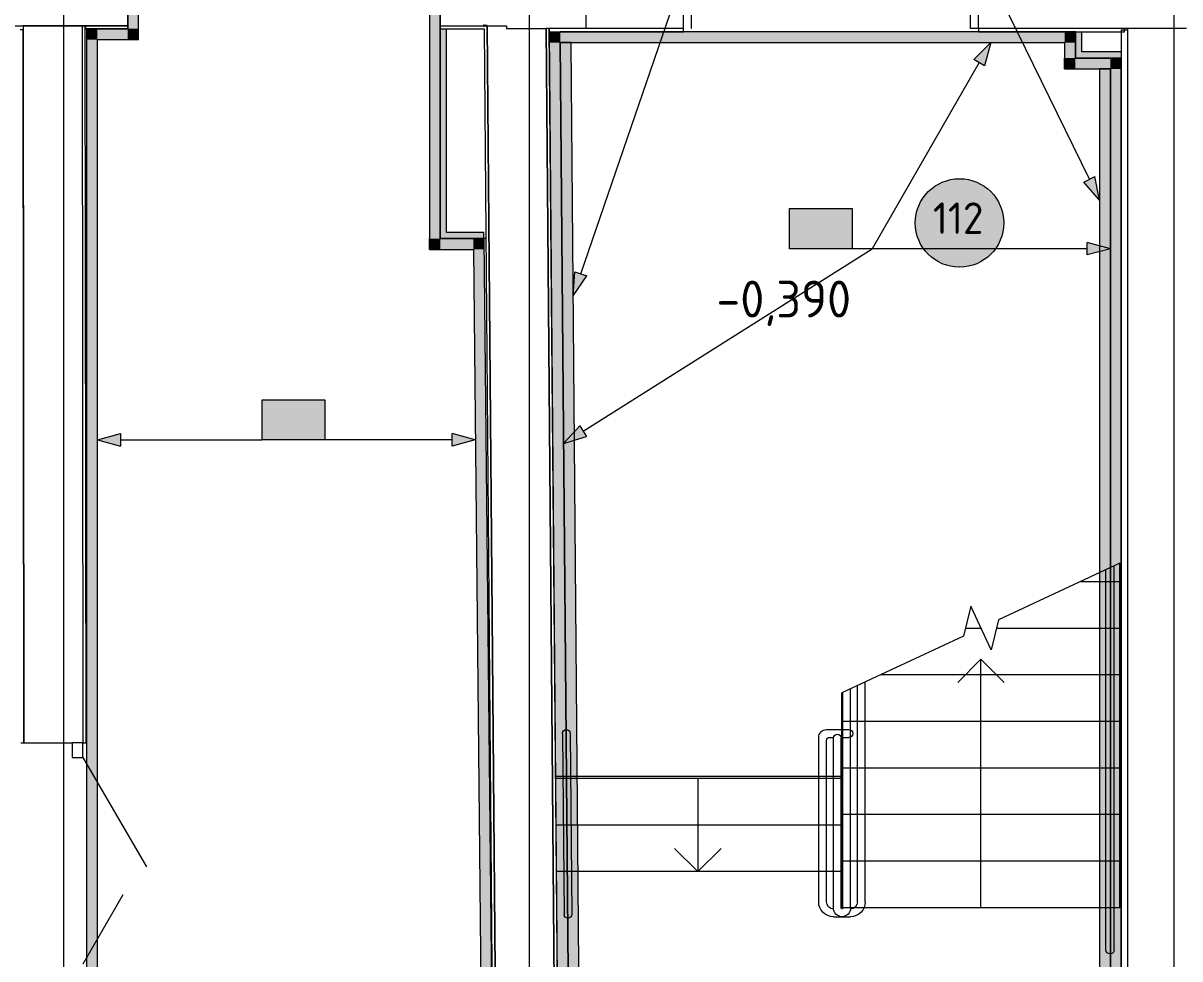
# Model space of a CAD drawing. Header units: millimetres. Extents: x -546 to 1681, y -650 to 1730.
# Drawn here: x 301.1 to 375.6, y 429 to 489.3 of the extents above; entities that cross this region are included whole.
import ezdxf

# ---------------------------------------------------------------- set-up
doc = ezdxf.new("R2010")
doc.units = ezdxf.units.MM

msp = doc.modelspace()

# ---------------------------------------------------------------- hatches: boundary and pattern name
at = {"true_color": 0xf1d696}
h = msp.add_hatch(color=41, dxfattribs=at)
h.dxf.hatch_style = 2
h.paths.add_polyline_path([(308.495, 488.936), (307.795, 488.936), (307.795, 494.436), (308.495, 494.436)])
h = msp.add_hatch(color=41, dxfattribs=at)
h.dxf.hatch_style = 2
h.paths.add_polyline_path([(327.219, 494.436), (327.92, 494.436), (327.92, 488.936), (327.219, 488.936)])
h = msp.add_hatch(color=41, dxfattribs=at)
h.dxf.hatch_style = 2
h.paths.add_polyline_path([(305.84, 488.236), (305.14, 488.236), (305.14, 488.936)])
h = msp.add_hatch(color=41, dxfattribs=at)
h.dxf.hatch_style = 2
h.paths.add_polyline_path([(305.84, 488.936), (305.84, 488.236), (305.14, 488.936)])
h = msp.add_hatch(color=41, dxfattribs=at)
h.dxf.hatch_style = 2
h.paths.add_polyline_path([(305.84, 488.236), (305.84, 488.936), (307.795, 488.936), (307.795, 488.236)])
h = msp.add_hatch(color=41, dxfattribs=at)
h.dxf.hatch_style = 2
h.paths.add_polyline_path([(308.495, 488.936), (308.495, 488.236), (307.795, 488.936)])
h = msp.add_hatch(color=41, dxfattribs=at)
h.dxf.hatch_style = 2
h.paths.add_polyline_path([(307.795, 488.936), (308.495, 488.236), (307.795, 488.236)])
h = msp.add_hatch(color=41, dxfattribs=at)
h.dxf.hatch_style = 2
h.paths.add_polyline_path([(327.92, 475.415), (327.219, 475.415), (327.219, 488.936), (327.92, 488.936)])
h = msp.add_hatch(color=7)
h.dxf.hatch_style = 2
h.paths.add_polyline_path([(327.92, 475.415), (327.92, 488.916), (328.32, 488.916), (328.32, 475.415)])
h = msp.add_hatch(color=7)
h.dxf.hatch_style = 2
h.paths.add_polyline_path([(330.831, 489.138), (330.804, 489.201), (330.741, 489.228), (330.677, 489.201), (330.651, 489.138), (330.677, 489.072), (330.741, 489.046), (330.804, 489.072)])
h = msp.add_hatch(color=41, dxfattribs=at)
h.dxf.hatch_style = 2
h.paths.add_polyline_path([(334.943, 488.748), (335.643, 488.748), (335.649, 488.048)])
h = msp.add_hatch(color=41, dxfattribs=at)
h.dxf.hatch_style = 2
h.paths.add_polyline_path([(335.649, 488.048), (334.949, 488.048), (334.943, 488.748)])
h = msp.add_hatch(color=41, dxfattribs=at)
h.dxf.hatch_style = 2
h.paths.add_polyline_path([(335.649, 488.048), (335.643, 488.748), (368.127, 488.748), (368.127, 488.048)])
h = msp.add_hatch(color=41, dxfattribs=at)
h.dxf.hatch_style = 2
h.paths.add_polyline_path([(368.127, 488.048), (368.127, 488.748), (368.827, 488.748)])
h = msp.add_hatch(color=41, dxfattribs=at)
h.dxf.hatch_style = 2
h.paths.add_polyline_path([(368.127, 488.048), (368.827, 488.748), (368.827, 488.048)])
h = msp.add_hatch(color=7)
h.dxf.hatch_style = 2
h.paths.add_polyline_path([(369.227, 487.453), (368.827, 487.453), (368.827, 488.748), (369.227, 488.748)])
h = msp.add_hatch(color=41, dxfattribs=at)
h.dxf.hatch_style = 2
h.paths.add_polyline_path([(305.84, 416.459), (305.14, 416.459), (305.14, 488.236), (305.84, 488.236)])
h = msp.add_hatch(color=41, dxfattribs=at)
h.dxf.hatch_style = 2
h.paths.add_polyline_path([(336.26, 415.662), (335.56, 415.659), (334.949, 488.048), (335.649, 488.048)])
at = {"true_color": 0x3dad99}
h = msp.add_hatch(color=135, dxfattribs=at)
h.dxf.hatch_style = 2
h.paths.add_polyline_path([(335.649, 488.048), (336.349, 488.048), (336.96, 415.665), (336.26, 415.662)])
at = {"true_color": 0x0077b0}
h = msp.add_hatch(color=144, dxfattribs=at)
h.dxf.hatch_style = 2
h.paths.add_polyline_path([(363.37, 488.048), (362.973, 486.554), (362.279, 486.952)])
at = {"true_color": 0xf1d696}
h = msp.add_hatch(color=41, dxfattribs=at)
h.dxf.hatch_style = 2
h.paths.add_polyline_path([(368.127, 488.048), (368.827, 488.048), (368.827, 487.053), (368.127, 487.053)])
h = msp.add_hatch(color=7)
h.dxf.hatch_style = 2
h.paths.add_polyline_path([(368.827, 487.453), (371.777, 487.453), (371.777, 487.053), (368.827, 487.053)])
h = msp.add_hatch(color=41, dxfattribs=at)
h.dxf.hatch_style = 2
h.paths.add_polyline_path([(368.827, 487.053), (368.127, 486.353), (368.127, 487.053)])
h = msp.add_hatch(color=41, dxfattribs=at)
h.dxf.hatch_style = 2
h.paths.add_polyline_path([(368.827, 487.053), (368.827, 486.353), (368.127, 486.353)])
h = msp.add_hatch(color=41, dxfattribs=at)
h.dxf.hatch_style = 2
h.paths.add_polyline_path([(368.827, 486.353), (368.827, 487.053), (371.077, 487.053), (371.077, 486.353)])
h = msp.add_hatch(color=41, dxfattribs=at)
h.dxf.hatch_style = 2
h.paths.add_polyline_path([(371.077, 486.353), (371.077, 487.053), (371.777, 487.053)])
h = msp.add_hatch(color=41, dxfattribs=at)
h.dxf.hatch_style = 2
h.paths.add_polyline_path([(371.077, 486.353), (371.777, 487.053), (371.777, 486.353)])
at = {"true_color": 0x3dad99}
h = msp.add_hatch(color=135, dxfattribs=at)
h.dxf.hatch_style = 2
h.paths.add_polyline_path([(371.077, 415.69), (370.377, 415.69), (370.377, 486.353), (371.077, 486.353)])
at = {"true_color": 0xf1d696}
h = msp.add_hatch(color=41, dxfattribs=at)
h.dxf.hatch_style = 2
h.paths.add_polyline_path([(371.077, 486.353), (371.777, 486.353), (371.777, 415.69), (371.077, 415.69)])
at = {"true_color": 0xffffff}
h = msp.add_hatch(color=7, dxfattribs=at)
edge = h.paths.add_edge_path()
edge.add_arc((361.36, 476.425), 2.852, 0, 360)
at = {"true_color": 0x0077b0}
h = msp.add_hatch(color=144, dxfattribs=at)
h.dxf.hatch_style = 2
h.paths.add_polyline_path([(370.377, 477.895), (369.362, 479.061), (370.081, 479.412)])
at = {"true_color": 0xffffff}
h = msp.add_hatch(color=7, dxfattribs=at)
h.dxf.hatch_style = 2
h.paths.add_polyline_path([(350.412, 477.351), (354.452, 477.351), (354.452, 474.762), (350.412, 474.762)])
h = msp.add_hatch(color=7, dxfattribs=at)
h.dxf.hatch_style = 2
h.paths.add_polyline_path([(350.412, 477.351), (354.452, 477.351), (354.452, 474.762), (350.412, 474.762)])
h = msp.add_hatch(color=7, dxfattribs=at)
h.dxf.hatch_style = 2
h.paths.add_polyline_path([(350.412, 477.351), (354.452, 477.351), (354.452, 474.762), (350.412, 474.762)])
at = {"true_color": 0x0077b0}
h = msp.add_hatch(color=144, dxfattribs=at)
h.paths.add_polyline_path([(351.622, 475.954), (351.622, 476.761), (351.593, 476.917), (351.504, 477.048), (351.375, 477.135), (351.219, 477.164), (351.062, 477.135), (350.931, 477.048), (350.844, 476.917), (350.815, 476.761), (350.815, 475.954), (350.844, 475.797), (350.931, 475.669), (351.062, 475.58), (351.219, 475.55), (351.375, 475.58), (351.504, 475.669), (351.593, 475.797)])
h.paths.add_polyline_path([(351.823, 475.954), (351.812, 475.833), (351.778, 475.721), (351.723, 475.618), (351.645, 475.524), (351.553, 475.447), (351.451, 475.393), (351.339, 475.36), (351.219, 475.35), (351.097, 475.36), (350.985, 475.393), (350.883, 475.447), (350.79, 475.524), (350.712, 475.618), (350.657, 475.721), (350.623, 475.833), (350.612, 475.954), (350.612, 476.761), (350.623, 476.882), (350.657, 476.994), (350.712, 477.096), (350.79, 477.19), (350.883, 477.267), (350.985, 477.323), (351.097, 477.356), (351.219, 477.368), (351.339, 477.357), (351.451, 477.323), (351.554, 477.269), (351.648, 477.192), (351.724, 477.099), (351.779, 476.996), (351.812, 476.883), (351.823, 476.761)])
h = msp.add_hatch(color=144, dxfattribs=at)
h.paths.add_polyline_path([(351.622, 475.954), (351.622, 476.761), (351.593, 476.917), (351.504, 477.048), (351.375, 477.135), (351.219, 477.164), (351.062, 477.135), (350.931, 477.048), (350.844, 476.917), (350.815, 476.761), (350.815, 475.954), (350.844, 475.797), (350.931, 475.669), (351.062, 475.58), (351.219, 475.55), (351.375, 475.58), (351.504, 475.669), (351.593, 475.797)])
h.paths.add_polyline_path([(351.823, 475.954), (351.812, 475.833), (351.778, 475.721), (351.723, 475.618), (351.645, 475.524), (351.553, 475.447), (351.451, 475.393), (351.339, 475.36), (351.219, 475.35), (351.097, 475.36), (350.985, 475.393), (350.883, 475.447), (350.79, 475.524), (350.712, 475.618), (350.657, 475.721), (350.623, 475.833), (350.612, 475.954), (350.612, 476.761), (350.623, 476.882), (350.657, 476.994), (350.712, 477.096), (350.79, 477.19), (350.883, 477.267), (350.985, 477.323), (351.097, 477.356), (351.219, 477.368), (351.339, 477.357), (351.451, 477.323), (351.554, 477.269), (351.648, 477.192), (351.724, 477.099), (351.779, 476.996), (351.812, 476.883), (351.823, 476.761)])
h = msp.add_hatch(color=144, dxfattribs=at)
h.paths.add_polyline_path([(351.622, 475.954), (351.622, 476.761), (351.593, 476.917), (351.504, 477.048), (351.375, 477.135), (351.219, 477.164), (351.062, 477.135), (350.931, 477.048), (350.844, 476.917), (350.815, 476.761), (350.815, 475.954), (350.844, 475.797), (350.931, 475.669), (351.062, 475.58), (351.219, 475.55), (351.375, 475.58), (351.504, 475.669), (351.593, 475.797)])
h.paths.add_polyline_path([(351.823, 475.954), (351.812, 475.833), (351.778, 475.721), (351.723, 475.618), (351.645, 475.524), (351.553, 475.447), (351.451, 475.393), (351.339, 475.36), (351.219, 475.35), (351.097, 475.36), (350.985, 475.393), (350.883, 475.447), (350.79, 475.524), (350.712, 475.618), (350.657, 475.721), (350.623, 475.833), (350.612, 475.954), (350.612, 476.761), (350.623, 476.882), (350.657, 476.994), (350.712, 477.096), (350.79, 477.19), (350.883, 477.267), (350.985, 477.323), (351.097, 477.356), (351.219, 477.368), (351.339, 477.357), (351.451, 477.323), (351.554, 477.269), (351.648, 477.192), (351.724, 477.099), (351.779, 476.996), (351.812, 476.883), (351.823, 476.761)])
h = msp.add_hatch(color=144, dxfattribs=at)
h.dxf.hatch_style = 2
h.paths.add_polyline_path([(354.045, 477.023), (353.814, 476.792), (353.743, 476.761), (353.667, 476.786), (353.642, 476.862), (353.67, 476.933), (354.065, 477.328), (354.106, 477.357), (354.147, 477.368), (354.223, 477.342), (354.248, 477.266), (354.248, 475.448), (354.223, 475.374), (354.147, 475.35), (354.071, 475.374), (354.045, 475.448)])
h = msp.add_hatch(color=144, dxfattribs=at)
h.dxf.hatch_style = 2
h.paths.add_polyline_path([(354.045, 477.023), (353.814, 476.792), (353.743, 476.761), (353.667, 476.786), (353.642, 476.862), (353.67, 476.933), (354.065, 477.328), (354.106, 477.357), (354.147, 477.368), (354.223, 477.342), (354.248, 477.266), (354.248, 475.448), (354.223, 475.374), (354.147, 475.35), (354.071, 475.374), (354.045, 475.448)])
h = msp.add_hatch(color=144, dxfattribs=at)
h.dxf.hatch_style = 2
h.paths.add_polyline_path([(354.045, 477.023), (353.814, 476.792), (353.743, 476.761), (353.667, 476.786), (353.642, 476.862), (353.67, 476.933), (354.065, 477.328), (354.106, 477.357), (354.147, 477.368), (354.223, 477.342), (354.248, 477.266), (354.248, 475.448), (354.223, 475.374), (354.147, 475.35), (354.071, 475.374), (354.045, 475.448)])
h = msp.add_hatch(color=144, dxfattribs=at)
h.dxf.hatch_style = 2
h.paths.add_polyline_path([(353.136, 475.852), (352.329, 475.852), (352.253, 475.877), (352.227, 475.954), (352.253, 476.03), (352.329, 476.055), (353.136, 476.055), (353.212, 476.03), (353.237, 475.954), (353.212, 475.877)])
h = msp.add_hatch(color=144, dxfattribs=at)
h.dxf.hatch_style = 2
h.paths.add_polyline_path([(353.136, 475.852), (352.329, 475.852), (352.253, 475.877), (352.227, 475.954), (352.253, 476.03), (352.329, 476.055), (353.136, 476.055), (353.212, 476.03), (353.237, 475.954), (353.212, 475.877)])
h = msp.add_hatch(color=144, dxfattribs=at)
h.dxf.hatch_style = 2
h.paths.add_polyline_path([(353.136, 475.852), (352.329, 475.852), (352.253, 475.877), (352.227, 475.954), (352.253, 476.03), (352.329, 476.055), (353.136, 476.055), (353.212, 476.03), (353.237, 475.954), (353.212, 475.877)])
at = {"true_color": 0xf1d696}
h = msp.add_hatch(color=41, dxfattribs=at)
h.dxf.hatch_style = 2
h.paths.add_polyline_path([(327.92, 475.415), (327.219, 474.715), (327.219, 475.415)])
h = msp.add_hatch(color=41, dxfattribs=at)
h.dxf.hatch_style = 2
h.paths.add_polyline_path([(327.92, 475.415), (327.92, 474.715), (327.219, 474.715)])
h = msp.add_hatch(color=41, dxfattribs=at)
h.dxf.hatch_style = 2
h.paths.add_polyline_path([(327.92, 474.715), (327.92, 475.415), (330.043, 475.415), (330.05, 474.715)])
h = msp.add_hatch(color=7)
h.dxf.hatch_style = 2
h.paths.add_polyline_path([(328.32, 475.415), (328.32, 475.815), (330.725, 475.815), (330.725, 475.415)])
h = msp.add_hatch(color=41, dxfattribs=at)
h.dxf.hatch_style = 2
h.paths.add_polyline_path([(330.743, 475.415), (330.05, 474.715), (330.043, 475.415)])
h = msp.add_hatch(color=41, dxfattribs=at)
h.dxf.hatch_style = 2
h.paths.add_polyline_path([(330.05, 474.715), (330.736, 475.408), (330.75, 474.715)])
h = msp.add_hatch(color=41, dxfattribs=at)
h.dxf.hatch_style = 2
h.paths.add_polyline_path([(330.05, 474.715), (330.75, 474.715), (331.35, 416.459), (330.65, 416.459)])
at = {"true_color": 0x0077b0}
h = msp.add_hatch(color=144, dxfattribs=at)
h.dxf.hatch_style = 2
h.paths.add_polyline_path([(371.077, 474.762), (369.584, 474.362), (369.584, 475.162)])
h = msp.add_hatch(color=144, dxfattribs=at)
h.dxf.hatch_style = 2
h.paths.add_polyline_path([(336.487, 471.728), (336.592, 473.27), (337.349, 473.011)])
at = {"true_color": 0xffffff}
h = msp.add_hatch(color=7, dxfattribs=at)
h.dxf.hatch_style = 2
h.paths.add_polyline_path([(316.453, 465.036), (320.493, 465.036), (320.493, 462.448), (316.453, 462.448)])
h = msp.add_hatch(color=7, dxfattribs=at)
h.dxf.hatch_style = 2
h.paths.add_polyline_path([(316.453, 465.036), (320.493, 465.036), (320.493, 462.448), (316.453, 462.448)])
at = {"true_color": 0x0077b0}
h = msp.add_hatch(color=144, dxfattribs=at)
h.paths.add_polyline_path([(317.664, 463.642), (317.664, 464.449), (317.635, 464.605), (317.546, 464.737), (317.417, 464.823), (317.261, 464.852), (317.104, 464.823), (316.973, 464.737), (316.886, 464.605), (316.857, 464.449), (316.857, 463.642), (316.886, 463.485), (316.973, 463.357), (317.104, 463.268), (317.261, 463.238), (317.417, 463.268), (317.546, 463.357), (317.635, 463.485)])
h.paths.add_polyline_path([(317.865, 463.642), (317.854, 463.521), (317.821, 463.409), (317.765, 463.306), (317.687, 463.212), (317.595, 463.135), (317.493, 463.081), (317.382, 463.048), (317.261, 463.038), (317.139, 463.048), (317.028, 463.081), (316.925, 463.135), (316.832, 463.212), (316.754, 463.306), (316.699, 463.409), (316.666, 463.521), (316.655, 463.642), (316.655, 464.449), (316.666, 464.57), (316.699, 464.682), (316.754, 464.784), (316.832, 464.878), (316.925, 464.955), (317.028, 465.011), (317.139, 465.045), (317.261, 465.056), (317.382, 465.045), (317.494, 465.011), (317.597, 464.957), (317.69, 464.88), (317.766, 464.787), (317.821, 464.684), (317.854, 464.571), (317.865, 464.449)])
h = msp.add_hatch(color=144, dxfattribs=at)
h.paths.add_polyline_path([(317.664, 463.642), (317.664, 464.449), (317.635, 464.605), (317.546, 464.737), (317.417, 464.823), (317.261, 464.852), (317.104, 464.823), (316.973, 464.737), (316.886, 464.605), (316.857, 464.449), (316.857, 463.642), (316.886, 463.485), (316.973, 463.357), (317.104, 463.268), (317.261, 463.238), (317.417, 463.268), (317.546, 463.357), (317.635, 463.485)])
h.paths.add_polyline_path([(317.865, 463.642), (317.854, 463.521), (317.821, 463.409), (317.765, 463.306), (317.687, 463.212), (317.595, 463.135), (317.493, 463.081), (317.382, 463.048), (317.261, 463.038), (317.139, 463.048), (317.028, 463.081), (316.925, 463.135), (316.832, 463.212), (316.754, 463.306), (316.699, 463.409), (316.666, 463.521), (316.655, 463.642), (316.655, 464.449), (316.666, 464.57), (316.699, 464.682), (316.754, 464.784), (316.832, 464.878), (316.925, 464.955), (317.028, 465.011), (317.139, 465.045), (317.261, 465.056), (317.382, 465.045), (317.494, 465.011), (317.597, 464.957), (317.69, 464.88), (317.766, 464.787), (317.821, 464.684), (317.854, 464.571), (317.865, 464.449)])
h = msp.add_hatch(color=144, dxfattribs=at)
h.dxf.hatch_style = 2
h.paths.add_polyline_path([(320.088, 464.711), (319.856, 464.48), (319.786, 464.449), (319.709, 464.474), (319.684, 464.55), (319.712, 464.621), (320.107, 465.016), (320.148, 465.045), (320.189, 465.056), (320.265, 465.03), (320.29, 464.954), (320.29, 463.136), (320.265, 463.062), (320.189, 463.038), (320.113, 463.062), (320.088, 463.136)])
h = msp.add_hatch(color=144, dxfattribs=at)
h.dxf.hatch_style = 2
h.paths.add_polyline_path([(320.088, 464.711), (319.856, 464.48), (319.786, 464.449), (319.709, 464.474), (319.684, 464.55), (319.712, 464.621), (320.107, 465.016), (320.148, 465.045), (320.189, 465.056), (320.265, 465.03), (320.29, 464.954), (320.29, 463.136), (320.265, 463.062), (320.189, 463.038), (320.113, 463.062), (320.088, 463.136)])
h = msp.add_hatch(color=144, dxfattribs=at)
h.dxf.hatch_style = 2
h.paths.add_polyline_path([(319.178, 463.54), (318.371, 463.54), (318.295, 463.565), (318.27, 463.642), (318.295, 463.718), (318.371, 463.743), (319.178, 463.743), (319.254, 463.718), (319.279, 463.642), (319.254, 463.565)])
h = msp.add_hatch(color=144, dxfattribs=at)
h.dxf.hatch_style = 2
h.paths.add_polyline_path([(319.178, 463.54), (318.371, 463.54), (318.295, 463.565), (318.27, 463.642), (318.295, 463.718), (318.371, 463.743), (319.178, 463.743), (319.254, 463.718), (319.279, 463.642), (319.254, 463.565)])
h = msp.add_hatch(color=144, dxfattribs=at)
h.dxf.hatch_style = 2
h.paths.add_polyline_path([(335.867, 462.212), (336.916, 463.347), (337.343, 462.671)])
h = msp.add_hatch(color=144, dxfattribs=at)
h.dxf.hatch_style = 2
h.paths.add_polyline_path([(305.84, 462.448), (307.333, 462.848), (307.333, 462.048)])
h = msp.add_hatch(color=144, dxfattribs=at)
h.dxf.hatch_style = 2
h.paths.add_polyline_path([(330.176, 462.448), (328.684, 462.048), (328.684, 462.848)])

# ---------------------------------------------------------------- linework, layer by layer
at = {"color": 7, "lineweight": 0}
for points in [[(303.672, 197.821), (303.672, 730.152)], [(333.673, 197.821), (333.673, 730.152)], [(337.206, 506.528), (337.296, 488.948)], [(375.173, 197.821), (375.173, 501.492)], [(327.219, 495.136), (327.219, 488.936)], [(307.795, 494.436), (307.795, 488.936)], [(307.795, 489.136), (307.795, 494.236)], [(308.495, 488.936), (308.495, 494.436)], [(327.92, 488.936), (327.92, 494.436)], [(327.92, 494.236), (327.92, 489.136)], [(343.577, 488.948), (343.577, 494.048)], [(362.577, 488.948), (362.577, 494.048)], [(344.077, 493.037), (344.077, 488.948)], [(362.077, 488.948), (362.077, 493.037)], [(241.607, 489.136), (307.795, 489.136)], [(301.058, 488.872), (300.858, 488.872)], [(304.857, 489.136), (301.057, 489.132)], [(301.057, 489.132), (301.109, 442.931)], [(301.11, 442.931), (301.058, 488.872)], [(305.057, 489.136), (304.857, 489.136)], [(304.857, 489.136), (304.909, 442.935)], [(305.109, 442.935), (305.057, 489.136)], [(305.076, 489.136), (305.076, 488.936)], [(307.795, 489.136), (305.076, 489.136)], [(305.076, 488.936), (307.795, 488.936)], [(305.14, 488.936), (305.14, 488.236)], [(307.795, 488.936), (305.14, 488.936)], [(307.795, 488.936), (307.795, 489.136)], [(308.495, 488.236), (308.495, 488.936)], [(327.219, 488.936), (327.219, 475.415)], [(327.92, 489.136), (330.941, 489.136)], [(327.92, 489.136), (327.92, 488.936)], [(327.92, 488.936), (330.743, 488.936)], [(327.92, 488.916), (327.92, 488.936)], [(327.92, 475.415), (327.92, 488.936)], [(327.92, 488.916), (327.92, 475.415)], [(328.32, 488.916), (327.92, 488.916)], [(328.32, 475.815), (328.32, 488.916)], [(330.941, 489.139), (330.741, 489.138)], [(330.743, 488.936), (331.359, 415.557)], [(331.559, 415.559), (330.941, 489.139)], [(330.941, 489.136), (332.195, 489.136)], [(330.941, 489.136), (331.559, 415.559)], [(332.195, 489.136), (332.196, 488.948)], [(332.196, 488.948), (334.743, 488.948)], [(334.943, 488.949), (334.743, 488.948)], [(334.743, 488.948), (335.368, 414.559)], [(343.577, 488.948), (334.743, 488.948)], [(335.368, 414.559), (334.743, 488.948)], [(335.568, 414.561), (334.943, 488.949)], [(334.943, 488.948), (334.943, 488.748)], [(334.943, 488.748), (343.577, 488.748)], [(334.943, 488.748), (335.643, 488.748)], [(334.943, 488.748), (335.566, 414.959)], [(368.127, 488.748), (335.643, 488.748)], [(343.577, 488.748), (343.577, 488.948)], [(362.577, 488.948), (362.077, 488.948)], [(362.577, 488.948), (362.577, 488.748)], [(372.177, 488.948), (362.577, 488.948)], [(362.577, 488.748), (371.977, 488.748)], [(368.827, 488.748), (368.127, 488.748)], [(368.827, 488.748), (368.827, 487.053)], [(368.827, 487.053), (368.827, 488.748)], [(369.227, 487.453), (369.227, 488.748)], [(372.177, 488.848), (371.777, 488.848)], [(371.777, 488.848), (371.777, 414.99)], [(371.977, 488.748), (371.977, 488.948)], [(372.177, 488.948), (372.177, 414.559)], [(375.977, 488.948), (372.177, 488.948)], [(305.14, 488.236), (305.14, 415.759)], [(305.84, 488.236), (308.495, 488.236)], [(305.84, 416.459), (305.84, 488.236)], [(336.26, 415.662), (335.649, 488.048)], [(335.649, 488.048), (368.127, 488.048)], [(335.649, 488.048), (336.26, 415.662)], [(336.349, 488.048), (335.649, 488.048)], [(336.96, 415.665), (336.349, 488.048)], [(368.127, 488.048), (368.127, 487.053)], [(371.777, 487.453), (369.227, 487.453)], [(368.127, 486.353), (368.127, 487.053)], [(368.827, 487.053), (371.777, 487.053)], [(371.077, 487.053), (368.827, 487.053)], [(371.777, 487.053), (371.077, 487.053)], [(371.777, 415.69), (371.777, 487.053)], [(368.127, 486.353), (371.077, 486.353)], [(371.077, 486.353), (370.377, 486.353)], [(370.377, 486.353), (370.377, 415.69)], [(371.077, 486.353), (371.077, 415.69)], [(371.077, 415.69), (371.077, 486.353)], [(358.508, 476.425), (358.522, 476.717), (358.565, 477), (358.636, 477.274), (358.732, 477.536), (358.852, 477.785), (358.995, 478.02), (359.159, 478.24), (359.343, 478.442), (359.545, 478.626), (359.765, 478.79), (360, 478.933), (360.249, 479.053), (360.511, 479.149), (360.785, 479.22), (361.068, 479.263), (361.36, 479.278), (361.651, 479.263), (361.934, 479.22), (362.208, 479.149), (362.47, 479.053), (362.719, 478.933), (362.954, 478.79), (363.174, 478.626), (363.376, 478.442), (363.56, 478.24), (363.724, 478.02), (363.867, 477.785), (363.987, 477.536), (364.083, 477.274), (364.154, 477), (364.197, 476.717), (364.212, 476.425)], [(364.212, 476.425), (364.197, 476.134), (364.154, 475.851), (364.083, 475.577), (363.987, 475.315), (363.867, 475.066), (363.724, 474.831), (363.56, 474.611), (363.376, 474.409), (363.174, 474.225), (362.954, 474.061), (362.719, 473.918), (362.47, 473.798), (362.208, 473.702), (361.934, 473.631), (361.651, 473.588), (361.36, 473.573), (361.068, 473.588), (360.785, 473.631), (360.511, 473.702), (360.249, 473.798), (360, 473.918), (359.765, 474.061), (359.545, 474.225), (359.343, 474.409), (359.159, 474.611), (358.995, 474.831), (358.852, 475.066), (358.732, 475.315), (358.636, 475.577), (358.565, 475.851), (358.522, 476.134), (358.508, 476.425)], [(327.219, 474.715), (327.219, 475.415)], [(327.92, 475.415), (330.725, 475.415)], [(330.043, 475.415), (327.92, 475.415)], [(330.725, 475.815), (328.32, 475.815)], [(330.743, 475.415), (330.043, 475.415)], [(330.725, 475.415), (330.725, 475.815)], [(330.856, 475.415), (330.725, 475.415)], [(331.35, 416.459), (330.743, 475.415)], [(327.219, 474.715), (330.05, 474.715)], [(330.05, 474.715), (330.65, 416.459)], [(371.691, 454.497), (363.874, 450.852)], [(371.691, 453.324), (371.691, 454.497)], [(370.791, 429.592), (370.791, 454.074)], [(371.327, 429.592), (371.327, 454.324)], [(369.175, 453.324), (371.691, 453.324)], [(369.175, 453.324), (371.691, 453.324)], [(371.691, 450.324), (371.691, 453.324)], [(362.081, 451.74), (361.608, 449.795)], [(363.402, 448.908), (362.081, 451.74)], [(363.874, 450.852), (363.402, 448.908)], [(361.737, 450.324), (362.741, 450.324)], [(361.737, 450.324), (362.741, 450.324)], [(363.746, 450.324), (371.691, 450.324)], [(363.746, 450.324), (371.691, 450.324)], [(371.691, 447.324), (371.691, 450.324)], [(361.608, 449.795), (353.791, 446.15)], [(362.741, 448.324), (361.241, 446.824)], [(362.741, 447.324), (362.741, 448.324)], [(362.741, 448.324), (364.241, 446.824)], [(356.308, 447.324), (371.691, 447.324)], [(356.308, 447.324), (371.691, 447.324)], [(362.741, 444.324), (362.741, 447.324)], [(371.691, 444.324), (371.691, 447.324)], [(354.341, 432.274), (354.341, 446.4)], [(354.791, 432.676), (354.791, 446.624)], [(355.291, 432.674), (355.291, 446.824)], [(353.791, 444.324), (353.791, 446.15)], [(353.841, 432.274), (353.841, 446.174)], [(353.791, 441.324), (353.791, 444.324)], [(353.791, 444.324), (371.691, 444.324)], [(353.791, 444.324), (371.691, 444.324)], [(362.741, 441.324), (362.741, 444.324)], [(371.691, 441.324), (371.691, 444.324)], [(335.795, 443.504), (335.794, 443.527), (335.813, 443.625), (335.866, 443.704), (335.946, 443.758), (336.044, 443.777), (336.14, 443.758), (336.218, 443.706), (336.272, 443.628), (336.293, 443.531)], [(335.795, 443.504), (335.892, 431.854)], [(336.293, 443.531), (336.391, 431.877)], [(352.291, 443.277), (352.301, 443.378), (352.33, 443.472), (352.376, 443.557), (352.437, 443.631), (352.511, 443.692), (352.596, 443.738), (352.69, 443.767), (352.791, 443.777)], [(352.291, 432.674), (352.291, 443.277)], [(352.791, 443.777), (354.241, 443.777)], [(352.791, 443.077), (352.806, 443.156), (352.849, 443.219), (352.913, 443.262), (352.991, 443.277)], [(352.991, 443.277), (353.246, 443.277)], [(353.241, 443.227), (353.26, 443.325), (353.314, 443.404), (353.393, 443.458), (353.491, 443.477), (353.588, 443.458), (353.667, 443.404), (353.721, 443.325), (353.741, 443.227)], [(353.736, 443.277), (354.241, 443.277)], [(354.241, 443.777), (354.338, 443.758), (354.417, 443.704), (354.471, 443.625), (354.491, 443.527), (354.471, 443.43), (354.417, 443.351), (354.338, 443.297), (354.241, 443.277)], [(300.91, 442.93), (301.109, 442.931)], [(301.109, 442.931), (304.209, 442.934)], [(304.909, 442.935), (304.209, 442.934)], [(304.209, 442.934), (304.21, 441.984)], [(304.91, 441.985), (304.909, 442.935)], [(304.909, 442.935), (305.109, 442.935)], [(352.791, 432.676), (352.791, 443.094)], [(353.241, 432.274), (353.241, 443.227)], [(353.741, 432.274), (353.741, 443.227)], [(304.21, 441.984), (304.91, 441.985)], [(304.91, 441.985), (308.993, 434.932)], [(353.791, 438.324), (353.791, 441.324)], [(353.791, 441.324), (371.691, 441.324)], [(353.791, 441.324), (371.691, 441.324)], [(362.741, 438.324), (362.741, 441.324)], [(371.691, 438.324), (371.691, 441.324)], [(335.347, 440.777), (353.791, 440.777)], [(353.791, 440.627), (335.349, 440.627)], [(353.791, 440.627), (335.349, 440.627)], [(344.515, 440.627), (344.515, 437.627)], [(371.691, 440.777), (371.777, 440.777)], [(353.791, 435.324), (353.791, 438.324)], [(353.791, 438.324), (371.691, 438.324)], [(353.791, 438.324), (371.691, 438.324)], [(362.741, 435.324), (362.741, 438.324)], [(371.691, 435.324), (371.691, 438.324)], [(353.791, 437.627), (335.374, 437.627)], [(353.791, 437.627), (335.374, 437.627)], [(344.515, 437.627), (344.515, 434.627)], [(344.515, 434.627), (343.015, 436.127)], [(344.515, 434.627), (346.015, 436.127)], [(353.791, 432.324), (353.791, 435.324)], [(353.791, 435.324), (371.691, 435.324)], [(353.791, 435.324), (371.691, 435.324)], [(362.741, 432.324), (362.741, 435.324)], [(371.691, 432.324), (371.691, 435.324)], [(353.791, 434.627), (335.399, 434.627)], [(353.791, 434.627), (335.399, 434.627)], [(371.777, 434.627), (371.691, 434.627)], [(304.926, 428.685), (307.496, 433.148)], [(353.241, 431.724), (353.049, 431.744), (352.871, 431.799), (352.71, 431.887), (352.569, 432.003), (352.453, 432.143), (352.365, 432.305), (352.31, 432.483), (352.291, 432.674)], [(353.244, 432.224), (353.067, 432.26), (352.923, 432.357), (352.826, 432.5), (352.791, 432.676)], [(354.341, 432.274), (354.329, 432.164), (354.297, 432.06), (354.247, 431.967), (354.18, 431.885), (354.098, 431.818), (354.005, 431.768), (353.901, 431.736), (353.791, 431.724), (353.68, 431.736), (353.577, 431.768), (353.483, 431.818), (353.402, 431.885), (353.335, 431.967), (353.284, 432.06), (353.252, 432.164), (353.241, 432.274)], [(353.841, 432.274), (353.826, 432.239), (353.791, 432.224), (353.755, 432.239), (353.741, 432.274)], [(353.791, 432.324), (371.691, 432.324)], [(353.791, 432.324), (371.691, 432.324)], [(354.791, 432.676), (354.755, 432.5), (354.658, 432.357), (354.515, 432.26), (354.339, 432.224)], [(355.291, 432.674), (355.271, 432.483), (355.216, 432.305), (355.128, 432.143), (355.012, 432.003), (354.872, 431.887), (354.71, 431.799), (354.532, 431.744), (354.341, 431.724)], [(371.777, 432.324), (371.691, 432.324)], [(336.391, 431.877), (336.371, 431.78), (336.317, 431.701), (336.238, 431.647), (336.141, 431.627), (336.049, 431.645), (335.972, 431.693), (335.917, 431.765), (335.892, 431.854)], [(353.241, 431.724), (354.341, 431.724)], [(371.327, 429.592), (371.306, 429.488), (371.248, 429.403), (371.163, 429.345), (371.059, 429.324), (370.954, 429.345), (370.869, 429.403), (370.812, 429.488), (370.791, 429.592)]]:
    msp.add_lwpolyline(points, dxfattribs=at)
at = {"color": 144, "lineweight": 0, "true_color": 0x0077b0}
for points in [[(336.971, 473.14), (351.696, 516.11)], [(369.722, 479.236), (351.696, 516.11)], [(363.37, 488.048), (362.279, 486.952)], [(363.37, 488.048), (362.973, 486.554)], [(362.626, 486.753), (355.737, 474.762)], [(362.973, 486.554), (362.279, 486.952)], [(369.362, 479.061), (370.081, 479.412)], [(370.377, 477.895), (369.362, 479.061)], [(370.377, 477.895), (370.081, 479.412)], [(350.412, 477.351), (354.452, 477.351)], [(350.412, 474.762), (350.412, 477.351)], [(350.412, 477.351), (354.452, 477.351)], [(350.412, 474.762), (350.412, 477.351)], [(350.412, 477.351), (354.452, 477.351)], [(350.412, 474.762), (350.412, 477.351)], [(354.452, 477.351), (354.452, 474.762)], [(354.452, 477.351), (354.452, 474.762)], [(354.452, 477.351), (354.452, 474.762)], [(337.129, 463.009), (355.737, 474.762)], [(354.452, 474.762), (350.412, 474.762)], [(354.452, 474.762), (350.412, 474.762)], [(354.452, 474.762), (350.412, 474.762)], [(355.737, 474.762), (354.452, 474.762)], [(355.737, 474.762), (354.452, 474.762)], [(355.737, 474.762), (354.452, 474.762)], [(369.584, 474.762), (355.737, 474.762)], [(369.584, 474.362), (369.584, 475.162)], [(371.077, 474.762), (369.584, 475.162)], [(371.077, 474.762), (369.584, 474.362)], [(336.487, 471.728), (336.592, 473.27)], [(336.592, 473.27), (337.349, 473.011)], [(336.487, 471.728), (337.349, 473.011)], [(316.453, 465.036), (320.493, 465.036)], [(316.453, 462.448), (316.453, 465.036)], [(316.453, 465.036), (320.493, 465.036)], [(316.453, 462.448), (316.453, 465.036)], [(320.493, 465.036), (320.493, 462.448)], [(320.493, 465.036), (320.493, 462.448)], [(335.867, 462.212), (336.916, 463.347)], [(336.916, 463.347), (337.343, 462.671)], [(305.84, 462.448), (307.333, 462.848)], [(307.333, 462.848), (307.333, 462.048)], [(328.684, 462.048), (328.684, 462.848)], [(330.176, 462.448), (328.684, 462.848)], [(335.867, 462.212), (337.343, 462.671)], [(305.84, 462.448), (307.333, 462.048)], [(307.333, 462.448), (309.292, 462.448)], [(309.292, 462.448), (316.453, 462.448)], [(320.493, 462.448), (316.453, 462.448)], [(320.493, 462.448), (316.453, 462.448)], [(326.724, 462.448), (320.493, 462.448)], [(328.684, 462.448), (326.724, 462.448)], [(330.176, 462.448), (328.684, 462.048)]]:
    msp.add_lwpolyline(points, dxfattribs=at)

# ---------------------------------------------------------------- texts
at = {"color": 7, "attachment_point": 1}
for s, insert, char_height in [('{\\fGOSTCommon|b0|i0|c0;112}', (359.644, 477.747), 2.02685), ('{\\fGOSTCommon|b0|i0|c0;-0,390}', (345.698, 472.708), 2.37449)]:
    msp.add_mtext(s, dxfattribs=dict(at, insert=insert, char_height=char_height))

doc.saveas('drawing.dxf')
